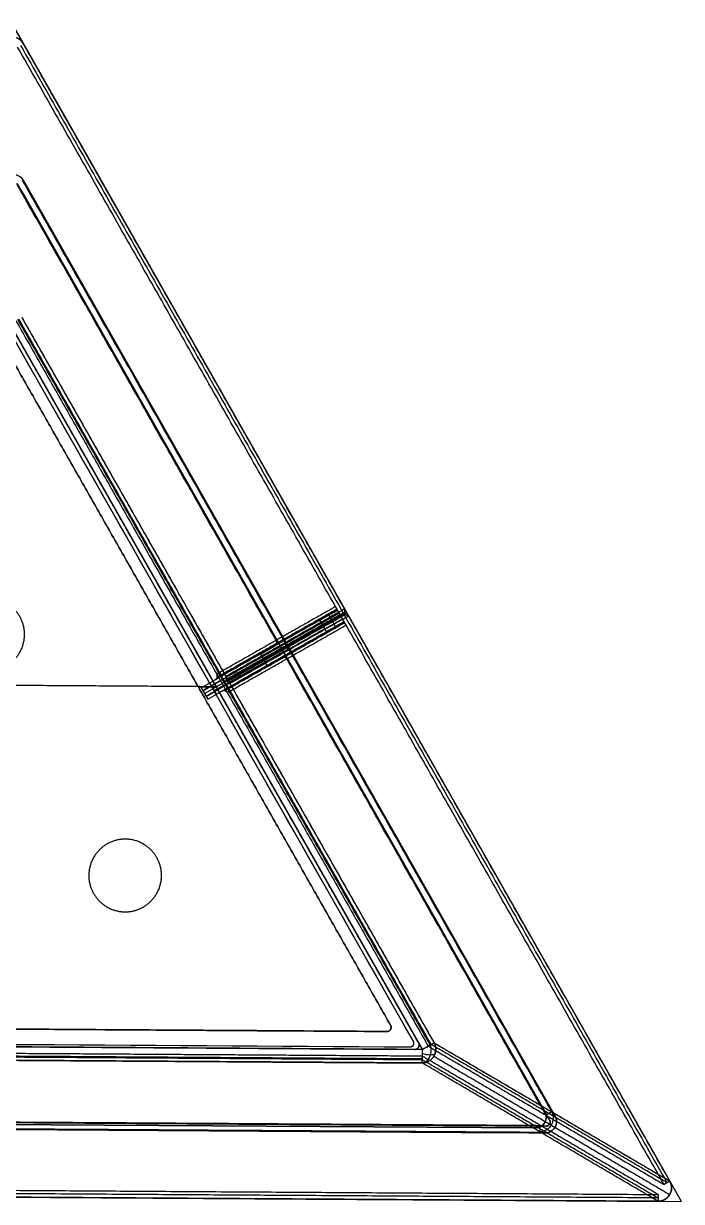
# Model space of a CAD drawing. Header units: millimetres. Extents: x -2321 to 1765, y -21 to 1587.
# Drawn here: x -2033.9 to -1762.3, y -21.1 to 464.8 of the extents above; entities that cross this region are included whole.
import ezdxf

# ---------------------------------------------------------------- set-up
doc = ezdxf.new("R2010")
doc.units = ezdxf.units.MM
doc.header["$MEASUREMENT"] = 0
doc.layers.add('Domyślny', color=7, linetype='Continuous', true_color=0x000000)

msp = doc.modelspace()

# ---------------------------------------------------------------- linework, layer by layer
at = {"layer": 'Domyślny'}
for p, q in [((-2033.95, 399.98, -447.55), (-1814.5, 14.11, -447.58)), ((-2033.95, 399.98, -419.64), (-1814.5, 14.11, -419.67)), ((-1814.5, 14.11, -433.63), (-2033.95, 399.98, -433.59)), ((-2034.59, 395.58, -719.61), (-1818.73, 16.03, -719.62)), ((-2034.59, 395.58, -716.86), (-1818.73, 16.03, -716.87)), ((-1818.73, 16.03, -718.25), (-2034.59, 395.58, -718.24)), ((-1869.29, 41.56, -1021.91), (-2039.5, 340.81, -1021.91)), ((-1869.29, 41.56, -1019.11), (-2039.5, 340.81, -1019.11)), ((-2039.5, 340.81, -1020.51), (-1869.29, 41.56, -1020.51)), ((-1870.88, 44.34, -1040.51), (-2037.89, 337.99, -1040.51)), ((-1870.88, 44.34, -1021.91), (-2037.89, 337.99, -1021.91)), ((-2037.89, 337.99, -1031.21), (-1870.88, 44.34, -1031.21)), ((-1911.56, 218.62, -422.31), (-1905.75, 221.98, -422.4)), ((-1910.89, 217.44, -422.31), (-1903.63, 221.64, -422.42)), ((-1910.22, 216.26, -422.31), (-1902.96, 220.46, -422.42)), ((-1910.22, 216.26, -422.31), (-1902.96, 220.46, -422.42)), ((-1909.55, 215.08, -422.31), (-1902.29, 219.28, -422.42)), ((-1905.75, 221.98, -422.4), (-1904.3, 222.82, -422.42)), ((-1902, 221.01, -422.44), (-1902.96, 220.46, -422.42)), ((-1908.88, 213.9, -422.31), (-1903.09, 217.25, -422.4)), ((-1903.09, 217.25, -422.4), (-1901.62, 218.1, -422.42)), ((-1955.34, 189.49, -719.62), (-1926.66, 205.8, -719.62)), ((-1955.34, 189.49, -716.87), (-1926.66, 205.8, -716.87)), ((-1936.08, 204.68, -719.5), (-1930.27, 208.04, -719.59)), ((-1934.74, 202.32, -719.5), (-1927.49, 206.52, -719.62)), ((-1934.74, 202.32, -719.5), (-1927.49, 206.52, -719.62)), ((-1933.4, 199.97, -719.5), (-1927.61, 203.32, -719.59)), ((-1954.8, 194.11, -1016.79), (-1953.35, 194.94, -1016.81)), ((-1960.61, 190.75, -1016.7), (-1954.8, 194.11, -1016.79)), ((-1959.94, 189.57, -1016.7), (-1952.68, 193.77, -1016.81)), ((-1959.27, 188.39, -1016.7), (-1952.01, 192.59, -1016.81)), ((-1959.27, 188.39, -1016.7), (-1952.01, 192.59, -1016.81)), ((-1958.6, 187.21, -1016.7), (-1951.34, 191.41, -1016.81)), ((-1954.4, 191.19, -1021.91), (-1954.4, 191.19, -1019.11)), ((-1954.39, 191.16, -1040.51), (-1954.39, 191.16, -1021.91)), ((-1952.14, 189.38, -1016.79), (-1950.67, 190.23, -1016.81)), ((-1950.91, 193.2, -1016.83), (-1952, 192.57, -1016.81)), ((-1957.93, 186.03, -1016.7), (-1952.14, 189.38, -1016.79)), ((-2213.56, 43.78, -1021.91), (-1869.29, 41.56, -1021.91)), ((-2213.56, 43.78, -1019.11), (-1869.29, 41.56, -1019.11)), ((-1869.29, 41.56, -1020.51), (-2213.56, 43.78, -1020.51)), ((-2210.33, 43.74, -1040.51), (-1872.51, 41.56, -1040.51)), ((-2210.33, 43.74, -1021.91), (-1872.51, 41.56, -1021.91)), ((-1872.51, 41.56, -1031.21), (-2210.33, 43.74, -1031.21)), ((-1873.12, 44.93, -719.62), (-1873.12, 44.93, -716.87)), ((-1870.88, 44.34, -1040.51), (-1870.88, 44.34, -1021.91)), ((-1866.9, 42.94, -1016.81), (-1864.48, 44.33, -1016.85)), ((-1874.56, 42.46, -719.62), (-1874.56, 42.46, -716.87)), ((-1873.13, 43.28, -719.62), (-1873.13, 43.28, -716.87)), ((-1872.51, 41.56, -1040.51), (-1872.51, 41.56, -1021.91)), ((-1869.29, 41.56, -1021.91), (-1869.29, 41.56, -1019.11)), ((-1869.33, 38.79, -1016.81), (-1869.33, 36, -1016.85)), ((-1818.73, 16.03, -719.62), (-1818.73, 16.03, -716.87)), ((-1815.8, 15.81, -719.66), (-1818.22, 14.42, -719.62)), ((-1818.58, 7.16, -447.59), (-2262.47, 10.04, -447.59)), ((-1818.58, 7.16, -419.67), (-2262.47, 10.04, -419.67)), ((-2262.47, 10.04, -433.63), (-1818.58, 7.16, -433.63)), ((-1822.74, 9.19, -719.62), (-2259.36, 12.02, -719.62)), ((-1822.74, 9.19, -716.87), (-2259.36, 12.02, -716.87)), ((-2259.36, 12.02, -718.25), (-1822.74, 9.19, -718.25)), ((-1820.66, 7.47, -719.65), (-1820.65, 10.27, -719.61)), ((-1818.76, 11.45, -719.62), (-1818.76, 11.45, -716.87)), ((-1818.24, 9.95, -447.58), (-1818.24, 9.95, -419.67)), ((-1818.13, 13.74, -719.62), (-1818.13, 13.74, -716.87)), ((-1816.79, 10.78, -447.58), (-1816.79, 10.78, -419.67)), ((-1816.78, 12.46, -447.58), (-1816.78, 12.46, -419.67)), ((-1814.5, 14.11, -447.58), (-1814.5, 14.11, -419.67)), ((-1813.89, 11.78, -447.58), (-1813.89, 11.78, -419.67)), ((-1822.74, 9.19, -719.62), (-1822.74, 9.19, -716.87)), ((-1818.58, 7.16, -447.59), (-1818.58, 7.16, -419.67)), ((-1814.53, 9.46, -447.58), (-1814.53, 9.46, -419.67)), ((-1767.13, -12.72, -422.46), (-1769.55, -14.11, -422.43)), ((-1771.98, -18.26, -422.41), (-1771.98, -21.05, -422.45))]:
    msp.add_line(p, q, dxfattribs=at)
at = {"layer": 'Domyślny', "extrusion": (-1.84856e-07, -2.86829e-05, 1)}
msp.add_lwpolyline([(-1762.35, -21.13), (-2038.71, 464.76), (-2321.29, -17.51)], close=True, dxfattribs=at)
at = {"layer": 'Domyślny', "extrusion": (7.37797e-06, -1.29721e-05, 1)}
msp.add_lwpolyline([(-1762.35, -21.13), (-2038.7, 464.77)], dxfattribs=at)
at = {"layer": 'Domyślny', "extrusion": (1.2281e-05, -2.15928e-05, 1)}
msp.add_lwpolyline([(-2033.92, 456.36), (-1767.12, -12.73)], dxfattribs=at)
at = {"layer": 'Domyślny', "extrusion": (3.7989e-05, -6.67965e-05, 1)}
for points in [[(-2036.52, 398.84), (-1816.76, 12.43)], [(-1816.76, 12.43), (-2036.52, 398.84)], [(-2036.52, 398.84), (-1816.76, 12.43)]]:
    msp.add_lwpolyline(points, dxfattribs=at)
at = {"layer": 'Domyślny', "extrusion": (0.000157388, -0.000276738, 1)}
msp.add_lwpolyline([(-2037.41, 333.81), (-1873.01, 44.73)], dxfattribs=at)
at = {"layer": 'Domyślny', "extrusion": (-0.003839, 0.99891, -0.046527)}
for points in [[(1956.22, -1006.33), (1907.07, -411.3)], [(1902.38, -414.77), (1951.26, -1006.4)], [(1910.7, -411.34), (1959.86, -1006.37)], [(1909.37, -411.45), (1958.53, -1006.48)], [(1958.53, -1006.48), (1909.37, -411.45)], [(1957.2, -1006.59), (1908.04, -411.56)], [(1954.89, -1006.44), (1905.74, -411.41)], [(1905.74, -411.41), (1954.89, -1006.44)], [(1904.4, -411.52), (1953.56, -1006.55)]]:
    msp.add_lwpolyline(points, dxfattribs=at)
at = {"layer": 'Domyślny', "extrusion": (-0.003839, 0.99891, -0.046526)}
msp.add_lwpolyline([(1951.26, -1006.4), (1902.38, -414.77)], dxfattribs=at)
at = {"layer": 'Domyślny'}
for points in [[(-1907.93, 220.72), (-1906.59, 218.36)], [(-1910.22, 216.26), (-1911.56, 218.62)], [(-1908.88, 213.9), (-1910.22, 216.26)], [(-1906.59, 218.36), (-1905.25, 216)], [(-1960.61, 190.75), (-1959.27, 188.39)], [(-1955.64, 190.49), (-1956.98, 192.84)], [(-1954.3, 188.13), (-1955.64, 190.49)], [(-1959.27, 188.39), (-1957.93, 186.03)], [(-1772.02, -21.06), (-2311.62, -17.56)]]:
    msp.add_lwpolyline(points, dxfattribs=at)
at = {"layer": 'Domyślny', "extrusion": (-0.003841, 0.998908, -0.046557)}
for points in [[(1902.1, -411.36), (1902.38, -414.76)], [(1902.38, -414.76), (1902.1, -411.36)]]:
    msp.add_lwpolyline(points, dxfattribs=at)
at = {"layer": 'Domyślny', "extrusion": (0.000863741, -0.001519, 0.999998)}
msp.add_lwpolyline([(-1951.13, 191.04), (-1951.13, 191.03)], dxfattribs=at)
at = {"layer": 'Domyślny', "extrusion": (-7.44699e-05, 4.82844e-07, 1)}
msp.add_lwpolyline([(-1874.62, 42.46), (-2210.02, 44.64)], dxfattribs=at)
at = {"layer": 'Domyślny', "extrusion": (-3.434e-06, 2.22659e-08, 1)}
for points in [[(-1818.25, 9.95), (-2262.76, 12.83)], [(-2262.76, 12.83), (-1818.25, 9.95)], [(-1818.25, 9.95), (-2262.76, 12.83)]]:
    msp.add_lwpolyline(points, dxfattribs=at)
at = {"layer": 'Domyślny', "extrusion": (-1.84856e-07, -2.86829e-05, 1)}
for centre, start, end in [((-2038.78, 453.6, -422.46), 29.6292, 149.6323), ((-1771.98, -15.49, -422.46), 269.6282, 29.6292)]:
    msp.add_arc(centre, 5.58, start, end, dxfattribs=at)
at = {"layer": 'Domyślny', "extrusion": (0.269884, 0.912715, -0.306781)}
msp.add_arc((1804.35, -1117.7, -154.78), 5.58, 191.1155, 264.9397, dxfattribs=at)
at = {"layer": 'Domyślny', "extrusion": (0.757995, -0.004904, 0.652242)}
msp.add_arc((29.46, 449, -2080.03), 5.58, 188.0259, 290.5404, dxfattribs=at)
at = {"layer": 'Domyślny'}
for points, weights, knots in [([(-2033.92, 456.37, -422.45), (-2035.52, 459.17, -422.45), (-2038.74, 459.19, -422.45), (-2041.96, 459.21, -422.45), (-2043.59, 456.43, -422.45)], [1, 0.8660187458, 1, 0.8660187458, 1], [-1187.186956, -1187.186956, -1187.186956, -1180.903611, -1180.903611, -1174.620266, -1174.620266, -1174.620266]), ([(-2033.92, 456.37, -419.66), (-2035.52, 459.17, -419.66), (-2038.74, 459.19, -419.66), (-2041.96, 459.21, -419.66), (-2043.59, 456.43, -419.66)], [1, 0.8660187458, 1, 0.8660187458, 1], [-1187.186956, -1187.186956, -1187.186956, -1180.903611, -1180.903611, -1174.620266, -1174.620266, -1174.620266]), ([(-2035.5, 220.19, -1021.91), (-2028.08, 207.15, -1021.91), (-2041.12, 199.73, -1021.91), (-2054.16, 192.32, -1021.91), (-2061.58, 205.36, -1021.91), (-2068.99, 218.39, -1021.91), (-2055.95, 225.81, -1021.91), (-2042.91, 233.23, -1021.91), (-2035.5, 220.19, -1021.91)], [0.999999720675, 0.707106920849, 1, 0.707106781187, 1, 0.707106781187, 1, 0.707106781187, 1], [-94.24778, -94.24778, -94.24778, -70.685843, -70.685843, -47.123895, -47.123895, -23.561948, -23.561948, 0, 0, 0]), ([(-2035.5, 220.19, -1019.11), (-2028.08, 207.15, -1019.11), (-2041.12, 199.73, -1019.11), (-2054.16, 192.32, -1019.11), (-2061.58, 205.36, -1019.11), (-2068.99, 218.39, -1019.11), (-2055.95, 225.81, -1019.11), (-2042.91, 233.23, -1019.11), (-2035.5, 220.19, -1019.11)], [0.999999720675, 0.707106920849, 1, 0.707106781187, 1, 0.707106781187, 1, 0.707106781187, 1], [-94.24778, -94.24778, -94.24778, -70.685843, -70.685843, -47.123895, -47.123895, -23.561948, -23.561948, 0, 0, 0]), ([(-1978.95, 120.76, -1021.91), (-1971.53, 107.72, -1021.91), (-1984.57, 100.3, -1021.91), (-1997.61, 92.89, -1021.91), (-2005.02, 105.92, -1021.91), (-2012.44, 118.96, -1021.91), (-1999.4, 126.38, -1021.91), (-1986.36, 133.79, -1021.91), (-1978.95, 120.76, -1021.91)], [0.999999860338, 0.707106851018, 1, 0.707106781187, 1, 0.707106781187, 1, 0.707106781187, 1], [-94.24778, -94.24778, -94.24778, -70.685839, -70.685839, -47.123893, -47.123893, -23.561946, -23.561946, 0, 0, 0]), ([(-1978.95, 120.76, -1019.11), (-1971.53, 107.72, -1019.11), (-1984.57, 100.3, -1019.11), (-1997.61, 92.89, -1019.11), (-2005.02, 105.92, -1019.11), (-2012.44, 118.96, -1019.11), (-1999.4, 126.38, -1019.11), (-1986.36, 133.79, -1019.11), (-1978.95, 120.76, -1019.11)], [0.999999860338, 0.707106851018, 1, 0.707106781187, 1, 0.707106781187, 1, 0.707106781187, 1], [-94.24778, -94.24778, -94.24778, -70.685839, -70.685839, -47.123893, -47.123893, -23.561946, -23.561946, 0, 0, 0]), ([(-1873.12, 44.93, -718.28), (-1872.65, 44.1, -718.28), (-1873.13, 43.28, -718.28), (-1873.61, 42.46, -718.28), (-1874.56, 42.46, -718.29)], [1, 0.866026357857, 1, 0.866026357857, 1], [-2461.962314, -2461.962314, -2461.962314, -2458.820733, -2458.820733, -2455.679151, -2455.679151, -2455.679151]), ([(-1816.78, 12.46, -447.58), (-1816.3, 11.62, -447.58), (-1816.79, 10.78, -447.58), (-1817.28, 9.95, -447.58), (-1818.24, 9.95, -447.58)], [1, 0.866026334313, 1, 0.866026334313, 1], [-3223.590478, -3223.590478, -3223.590478, -3220.448896, -3220.448896, -3217.307315, -3217.307315, -3217.307315]), ([(-1818.24, 9.95, -419.67), (-1817.28, 9.95, -419.67), (-1816.79, 10.78, -419.67), (-1816.3, 11.62, -419.67), (-1816.78, 12.46, -419.67)], [1, 0.866026334313, 1, 0.866026334313, 1], [3217.307315, 3217.307315, 3217.307315, 3220.448896, 3220.448896, 3223.590478, 3223.590478, 3223.590478]), ([(-1816.78, 12.46, -433.63), (-1816.3, 11.62, -433.63), (-1816.79, 10.78, -433.63), (-1817.28, 9.95, -433.63), (-1818.24, 9.95, -433.63)], [1, 0.866026334313, 1, 0.866026334313, 1], [-3223.590478, -3223.590478, -3223.590478, -3220.448896, -3220.448896, -3217.307315, -3217.307315, -3217.307315]), ([(-1772.02, -21.06, -422.47), (-1768.8, -21.08, -422.47), (-1767.17, -18.3, -422.46), (-1765.54, -15.52, -422.46), (-1767.13, -12.72, -422.46)], [1, 0.866023144325, 1, 0.866023144325, 1], [-2.173957, -2.173957, -2.173957, 4.109282, 4.109282, 10.392522, 10.392522, 10.392522]), ([(-1772.02, -21.06, -419.67), (-1768.8, -21.08, -419.67), (-1767.17, -18.3, -419.67), (-1765.54, -15.52, -419.67), (-1767.13, -12.72, -419.67)], [1, 0.866023144325, 1, 0.866023144325, 1], [-2.173957, -2.173957, -2.173957, 4.109282, 4.109282, 10.392522, 10.392522, 10.392522])]:
    msp.add_rational_spline(points, weights, degree=2, knots=knots, dxfattribs=at)
for points, degree in [([(-1905.12, 224.26, -422.42), (-1970.75, 339.65, -422.42), (-2036.37, 455.03, -422.41)], 2), ([(-2035.16, 455.72, -422.43), (-1968.46, 338.45, -422.44), (-1901.76, 221.18, -422.44)], 2), ([(-1901.37, 223.3, -422.46), (-1967.66, 339.86, -422.45), (-2033.95, 456.42, -422.45)], 2), ([(-1767.11, -12.74, -422.46), (-1900.53, 221.82, -422.46), (-2033.94, 456.39, -422.45)], 2), ([(-1767.11, -12.74, -422.46), (-1900.53, 221.82, -422.46), (-2033.94, 456.39, -422.45)], 2), ([(-2033.92, 456.37, -422.45), (-2033.92, 456.37, -421.06), (-2033.92, 456.37, -419.66)], 2), ([(-1767.13, -12.72, -422.46), (-1900.53, 221.83, -422.46), (-2033.92, 456.37, -422.45)], 2), ([(-1767.13, -12.72, -419.67), (-1900.53, 221.83, -419.67), (-2033.92, 456.37, -419.66)], 2), ([(-1929.65, 210.33, -719.62), (-1983.19, 304.47, -719.61), (-2036.74, 398.61, -719.61)], 2), ([(-1925.89, 209.36, -719.65), (-1980.1, 304.68, -719.65), (-2034.32, 400, -719.65)], 2), ([(-1869.29, 41.56, -1021.91), (-1954.4, 191.19, -1021.91), (-2039.5, 340.81, -1021.91)], 2), ([(-1869.29, 41.56, -1021.91), (-1954.4, 191.19, -1021.91), (-2039.5, 340.81, -1021.91)], 2), ([(-2037.1, 342.2, -1016.81), (-1995.64, 269.29, -1016.81), (-1954.17, 196.39, -1016.81)], 2), ([(-1866.03, 43.41, -1020.45), (-1951.13, 193.04, -1020.45), (-2036.23, 342.67, -1020.45)], 2), ([(-1866.03, 43.41, -1020.45), (-1951.13, 193.04, -1020.45), (-2036.23, 342.67, -1020.45)], 2), ([(-1950.81, 193.29, -1016.83), (-1993.35, 268.09, -1016.83), (-2035.89, 342.89, -1016.83)], 2), ([(-2034.68, 343.59, -1016.85), (-1992.55, 269.5, -1016.85), (-1950.41, 195.42, -1016.85)], 2), ([(-2034.67, 343.56, -1016.85), (-1949.57, 193.93, -1016.85), (-1864.46, 44.3, -1016.85)], 2), ([(-2034.67, 343.56, -1016.85), (-1949.57, 193.93, -1016.85), (-1864.46, 44.3, -1016.85)], 2), ([(-2037.41, 324.05, -1040.51), (-1959.91, 187.8, -1040.51), (-1882.42, 51.56, -1040.51)], 2), ([(-2037.41, 324.05, -1021.91), (-1959.91, 187.8, -1021.91), (-1882.42, 51.56, -1021.91)], 2), ([(-1882.42, 51.56, -1040.51), (-1959.91, 187.8, -1040.51), (-2037.41, 324.05, -1040.51)], 2), ([(-1905.12, 224.26, -422.42), (-1929.65, 210.33, -719.62), (-1954.17, 196.39, -1016.81)], 2), ([(-1904.3, 222.82, -422.42), (-1904.71, 223.54, -422.42), (-1905.12, 224.26, -422.42)], 2), ([(-1905.75, 221.98, -422.4), (-1930.27, 208.04, -719.59), (-1954.8, 194.11, -1016.79)], 2), ([(-1903.24, 220.3, -425.82), (-1927.47, 206.53, -719.49), (-1951.71, 192.75, -1013.16)], 2), ([(-1951.71, 192.75, -1013.16), (-1927.47, 206.53, -719.49), (-1903.24, 220.3, -425.82)], 2), ([(-1902.27, 220.86, -425.84), (-1926.51, 207.08, -719.51), (-1950.74, 193.3, -1013.18)], 2), ([(-1902.29, 220.85, -425.84), (-1926.51, 207.07, -719.51), (-1950.74, 193.3, -1013.18)], 2), ([(-1901.66, 223.14, -426), (-1925.89, 209.36, -719.66), (-1950.12, 195.58, -1013.33)], 2), ([(-1900, 220.22, -426), (-1924.23, 206.44, -719.67), (-1948.46, 192.67, -1013.33)], 2), ([(-1902.96, 220.46, -422.42), (-1903.63, 221.64, -422.42), (-1904.3, 222.82, -422.42)], 2), ([(-1903.24, 220.3, -425.82), (-1902.76, 220.58, -425.83), (-1902.27, 220.86, -425.84)], 2), ([(-1903.24, 220.3, -425.82), (-1902.76, 220.57, -425.83), (-1902.29, 220.85, -425.84)], 2), ([(-1901.99, 221.02, -422.44), (-1902.48, 220.74, -422.43), (-1902.96, 220.46, -422.42)], 2), ([(-1902.01, 221.01, -422.44), (-1902.48, 220.73, -422.43), (-1902.96, 220.46, -422.42)], 2), ([(-1901.62, 218.1, -422.42), (-1902.29, 219.28, -422.42), (-1902.96, 220.46, -422.42)], 2), ([(-1902.29, 220.85, -425.84), (-1902.15, 220.93, -424.14), (-1902.01, 221.01, -422.44)], 2), ([(-1902.27, 220.86, -425.84), (-1902.13, 220.94, -424.14), (-1901.99, 221.02, -422.44)], 2), ([(-1901.74, 221.13, -422.44), (-1835.04, 103.86, -422.44), (-1768.34, -13.41, -422.45)], 2), ([(-1901.66, 223.14, -426), (-1901.51, 223.22, -424.23), (-1901.37, 223.3, -422.46)], 2), ([(-1900, 220.22, -426), (-1899.9, 220.28, -424.82), (-1899.81, 220.33, -423.64), (-1899.71, 220.39, -422.46)], 3), ([(-1767.13, -12.72, -422.46), (-1833.42, 103.83, -422.46), (-1899.71, 220.39, -422.46)], 2), ([(-1910.89, 217.45, -422.31), (-1935.41, 203.5, -719.5), (-1959.93, 189.56, -1016.7)], 2), ([(-1909.55, 215.09, -422.31), (-1934.07, 201.15, -719.5), (-1958.59, 187.2, -1016.7)], 2), ([(-1952.14, 189.38, -1016.79), (-1927.61, 203.32, -719.59), (-1903.09, 217.25, -422.4)], 2), ([(-1949.83, 188.76, -1016.81), (-1925.31, 202.7, -719.62), (-1900.78, 216.63, -422.42)], 2), ([(-1900.78, 216.63, -422.42), (-1901.2, 217.37, -422.42), (-1901.62, 218.1, -422.42)], 2), ([(-1769.55, -14.11, -422.43), (-1835.17, 101.26, -422.42), (-1900.78, 216.63, -422.42)], 2), ([(-1934.74, 202.32, -719.5), (-1935.41, 203.5, -719.5), (-1936.08, 204.68, -719.5)], 2), ([(-1926.81, 206.91, -723.03), (-1927.29, 206.63, -723.03), (-1927.76, 206.36, -723.02)], 2), ([(-1926.8, 206.91, -723.03), (-1927.28, 206.64, -723.03), (-1927.76, 206.36, -723.02)], 2), ([(-1927.48, 206.52, -719.62), (-1927.49, 206.52, -719.62), (-1927.49, 206.52, -719.62)], 2), ([(-1927.48, 206.52, -719.62), (-1927.49, 206.52, -719.62), (-1927.49, 206.52, -719.62)], 2), ([(-1926.66, 205.66, -447.57), (-1925.44, 206.35, -447.57), (-1924.23, 207.05, -447.57)], 2), ([(-1926.66, 205.66, -419.65), (-1925.44, 206.35, -419.65), (-1924.23, 207.05, -419.65)], 2), ([(-1815.8, 15.81, -719.66), (-1870.02, 111.13, -719.66), (-1924.23, 206.44, -719.65)], 2), ([(-1933.4, 199.97, -719.5), (-1934.07, 201.15, -719.5), (-1934.74, 202.32, -719.5)], 2), ([(-1818.22, 14.42, -719.62), (-1871.77, 108.56, -719.62), (-1925.31, 202.7, -719.62)], 2), ([(-1954.17, 196.39, -1016.81), (-1953.76, 195.67, -1016.81), (-1953.35, 194.94, -1016.81)], 2), ([(-1953.35, 194.94, -1016.81), (-1952.68, 193.77, -1016.81), (-1952.01, 192.59, -1016.81)], 2), ([(-1950.41, 195.42, -1016.85), (-1950.27, 195.5, -1015.09), (-1950.12, 195.58, -1013.33)], 2), ([(-1954.4, 191.19, -1021.91), (-2040.46, 191.74, -1021.91), (-2126.53, 192.3, -1021.91)], 2), ([(-1954.4, 191.19, -1019.11), (-2040.46, 191.74, -1019.11), (-2126.53, 192.3, -1019.11)], 2), ([(-1954.3, 191.02, -1040.51), (-1958.03, 191.04, -1040.51), (-1961.77, 191.06, -1040.51)], 2), ([(-1954.3, 191.02, -1021.91), (-1958.03, 191.04, -1021.91), (-1961.77, 191.06, -1021.91)], 2), ([(-1952.01, 192.58, -1016.81), (-1951.53, 192.85, -1016.82), (-1951.04, 193.13, -1016.83)], 2), ([(-1952.01, 192.58, -1016.81), (-1951.53, 192.85, -1016.82), (-1951.04, 193.13, -1016.83)], 2), ([(-1951.71, 192.75, -1013.16), (-1951.86, 192.66, -1014.99), (-1952.01, 192.58, -1016.81)], 2), ([(-1952.01, 192.58, -1016.81), (-1951.86, 192.66, -1014.99), (-1951.71, 192.75, -1013.16)], 2), ([(-1952.01, 192.59, -1016.81), (-1952.01, 192.58, -1016.81), (-1952.01, 192.58, -1016.81)], 2), ([(-1952.01, 192.58, -1016.81), (-1951.34, 191.4, -1016.81), (-1950.67, 190.23, -1016.81)], 2), ([(-1950.74, 193.3, -1013.18), (-1951.22, 193.02, -1013.17), (-1951.71, 192.75, -1013.16)], 2), ([(-1950.74, 193.3, -1013.18), (-1951.22, 193.02, -1013.17), (-1951.71, 192.75, -1013.16)], 2), ([(-1951.04, 193.13, -1016.83), (-1950.89, 193.21, -1015), (-1950.74, 193.3, -1013.18)], 2), ([(-1951.04, 193.13, -1016.83), (-1950.89, 193.21, -1015), (-1950.74, 193.3, -1013.18)], 2), ([(-1865.69, 43.64, -1016.83), (-1908.23, 118.44, -1016.83), (-1950.78, 193.25, -1016.83)], 2), ([(-1950.67, 190.23, -1016.81), (-1950.25, 189.49, -1016.81), (-1949.83, 188.76, -1016.81)], 2), ([(-1948.75, 192.5, -1016.85), (-1948.61, 192.58, -1015.09), (-1948.46, 192.67, -1013.33)], 2), ([(-1948.75, 192.5, -1016.85), (-1906.62, 118.42, -1016.85), (-1864.48, 44.33, -1016.85)], 2), ([(-1959.91, 187.8, -1040.51), (-1959.91, 187.8, -1031.21), (-1959.91, 187.8, -1021.91)], 2), ([(-1949.83, 188.76, -1016.81), (-1908.37, 115.85, -1016.81), (-1866.9, 42.94, -1016.81)], 2), ([(-1999.4, 126.38, -1021.91), (-1999.4, 126.38, -1020.51), (-1999.4, 126.38, -1019.11)], 2), ([(-1978.95, 120.76, -1021.91), (-1978.95, 120.76, -1020.51), (-1978.95, 120.76, -1019.11)], 2), ([(-2005.02, 105.92, -1021.91), (-2005.02, 105.92, -1020.51), (-2005.02, 105.92, -1019.11)], 2), ([(-1984.57, 100.3, -1021.91), (-1984.57, 100.3, -1020.51), (-1984.57, 100.3, -1019.11)], 2), ([(-1883.93, 48.98, -1040.51), (-2040.67, 49.99, -1040.51), (-2197.41, 51, -1040.51)], 2), ([(-1883.93, 48.98, -1021.91), (-2040.67, 49.99, -1021.91), (-2197.41, 51, -1021.91)], 2), ([(-2181.67, 50.9, -1040.51), (-2032.8, 49.94, -1040.51), (-1883.93, 48.98, -1040.51)], 2), ([(-1883.93, 48.98, -1040.51), (-1883.93, 48.98, -1031.21), (-1883.93, 48.98, -1021.91)], 2), ([(-1882.43, 49.83, -1040.51), (-1882.43, 49.83, -1031.21), (-1882.43, 49.83, -1021.91)], 2), ([(-1882.42, 51.56, -1040.51), (-1882.42, 51.56, -1031.21), (-1882.42, 51.56, -1021.91)], 2), ([(-1869.29, 41.56, -1021.91), (-2041.43, 42.67, -1021.91), (-2213.56, 43.78, -1021.91)], 2), ([(-1869.29, 41.56, -1021.91), (-2041.43, 42.67, -1021.91), (-2213.56, 43.78, -1021.91)], 2), ([(-1864.48, 44.33, -1016.85), (-1815.8, 15.81, -719.66), (-1767.13, -12.72, -422.46)], 2), ([(-1864.46, 44.3, -1016.85), (-1815.79, 15.78, -719.66), (-1767.11, -12.74, -422.46)], 2), ([(-1864.46, 44.3, -1016.85), (-1815.79, 15.78, -719.66), (-1767.11, -12.74, -422.46)], 2), ([(-2213.59, 40.03, -1020.45), (-2041.45, 38.91, -1020.45), (-1869.32, 37.8, -1020.45)], 2), ([(-2213.59, 40.03, -1020.45), (-2041.45, 38.91, -1020.45), (-1869.32, 37.8, -1020.45)], 2), ([(-1869.33, 38.79, -1016.81), (-1953.19, 39.33, -1016.81), (-2037.06, 39.87, -1016.81)], 2), ([(-1870.89, 42.48, -1040.51), (-1870.89, 42.48, -1031.21), (-1870.89, 42.48, -1021.91)], 2), ([(-1866.9, 42.94, -1016.81), (-1818.22, 14.42, -719.62), (-1769.55, -14.11, -422.43)], 2), ([(-1768.34, -13.41, -422.45), (-1817.01, 15.11, -719.64), (-1865.69, 43.63, -1016.83)], 2), ([(-2213.6, 38.23, -1016.85), (-2041.46, 37.11, -1016.85), (-1869.33, 36, -1016.85)], 2), ([(-2213.6, 38.23, -1016.85), (-2041.46, 37.11, -1016.85), (-1869.33, 36, -1016.85)], 2), ([(-2041.43, 38.51, -1016.83), (-1955.38, 37.95, -1016.83), (-1869.33, 37.39, -1016.83)], 2), ([(-1869.33, 36, -1016.85), (-1954.56, 36.55, -1016.85), (-2039.79, 37.1, -1016.85)], 2), ([(-1771.98, -18.26, -422.41), (-1820.65, 10.27, -719.61), (-1869.33, 38.79, -1016.81)], 2), ([(-1869.33, 37.39, -1016.83), (-1820.65, 8.87, -719.63), (-1771.98, -19.65, -422.43)], 2), ([(-1771.98, -21.05, -422.46), (-1820.66, 7.47, -719.66), (-1869.33, 36, -1016.85)], 2), ([(-1771.98, -21.05, -422.46), (-1820.66, 7.47, -719.66), (-1869.33, 36, -1016.85)], 2), ([(-1771.98, -21.05, -422.45), (-1820.66, 7.47, -719.65), (-1869.33, 36, -1016.85)], 2), ([(-1864.56, 38.78, -1017.36), (-1815.89, 10.26, -720.17), (-1767.21, -18.26, -422.98)], 2), ([(-1864.56, 38.78, -1017.36), (-1815.89, 10.26, -720.17), (-1767.21, -18.26, -422.98)], 2), ([(-2037.25, 11.67, -719.62), (-1928.95, 10.97, -719.62), (-1820.65, 10.27, -719.61)], 2), ([(-2039.97, 8.89, -719.65), (-1930.32, 8.18, -719.65), (-1820.66, 7.47, -719.65)], 2), ([(-1767.13, -12.72, -422.46), (-1767.13, -12.72, -421.07), (-1767.13, -12.72, -419.67)], 2), ([(-2311.68, -17.56, -422.46), (-2041.83, -19.3, -422.46), (-1771.98, -21.05, -422.45)], 2), ([(-2311.62, -17.56, -422.47), (-2041.82, -19.31, -422.47), (-1772.02, -21.06, -422.47)], 2), ([(-2311.62, -17.56, -419.67), (-2041.82, -19.31, -419.67), (-1772.02, -21.06, -419.67)], 2), ([(-1771.98, -19.65, -422.43), (-1906.89, -18.78, -422.44), (-2041.8, -17.91, -422.44)], 2), ([(-2040.16, -19.31, -422.46), (-1906.07, -20.18, -422.45), (-1771.98, -21.05, -422.45)], 2), ([(-2037.45, -16.54, -422.42), (-1904.71, -17.4, -422.42), (-1771.98, -18.26, -422.41)], 2), ([(-1772.02, -21.06, -422.47), (-1772.02, -21.06, -421.07), (-1772.02, -21.06, -419.67)], 2)]:
    msp.add_open_spline(points, degree=degree, dxfattribs=at)
for points, knots in [([(-2033.95, 399.98, -422.45), (-1960.8, 271.36, -422.46), (-1887.65, 142.73, -422.46), (-1814.5, 14.11, -422.46), (-1814.1, 13.4, -422.46), (-1813.89, 12.6, -422.46), (-1813.9, 10.96, -422.46), (-1814.12, 10.16, -422.46), (-1814.53, 9.46, -422.46), (-1815.37, 8.02, -422.46), (-1816.91, 7.15, -422.46), (-1818.58, 7.16, -422.46), (-1966.54, 8.12, -422.46), (-2114.5, 9.08, -422.46), (-2262.47, 10.04, -422.46), (-2263.28, 10.04, -422.46), (-2264.08, 10.26, -422.46), (-2265.49, 11.09, -422.46), (-2266.08, 11.68, -422.46), (-2266.48, 12.39, -422.46), (-2266.88, 13.1, -422.46), (-2267.09, 13.9, -422.46), (-2267.08, 15.54, -422.46), (-2266.86, 16.34, -422.46), (-2266.45, 17.04, -422.46), (-2191.64, 144.7, -422.46), (-2116.82, 272.37, -422.46), (-2042.01, 400.03, -422.45), (-2041.17, 401.47, -422.45), (-2039.63, 402.34, -422.45), (-2037.97, 402.33, -422.45), (-2037.15, 402.33, -422.45), (-2036.35, 402.11, -422.45), (-2034.94, 401.28, -422.45), (-2034.36, 400.69, -422.45), (-2033.95, 399.98, -422.45)], [0, 0, 0, 0, 477.078675, 477.078675, 477.078675, 479.726666, 479.726666, 482.374658, 482.374658, 482.374658, 487.853277, 487.853277, 487.853277, 964.922746, 964.922746, 964.922746, 967.570733, 967.570733, 970.218721, 970.218721, 970.218721, 972.866708, 972.866708, 975.514695, 975.514695, 975.514695, 1452.592596, 1452.592596, 1452.592596, 1458.071303, 1458.071303, 1458.071303, 1460.719334, 1460.719334, 1463.367365, 1463.367365, 1463.367365, 1463.367365]), ([(-2033.95, 399.98, -419.66), (-1960.8, 271.36, -419.67), (-1887.65, 142.73, -419.67), (-1814.5, 14.11, -419.67), (-1814.1, 13.4, -419.67), (-1813.89, 12.6, -419.67), (-1813.9, 10.96, -419.67), (-1814.12, 10.16, -419.67), (-1814.53, 9.46, -419.67), (-1815.37, 8.02, -419.67), (-1816.91, 7.15, -419.67), (-1818.58, 7.16, -419.67), (-1966.54, 8.12, -419.67), (-2114.5, 9.08, -419.67), (-2262.47, 10.04, -419.67), (-2263.28, 10.04, -419.67), (-2264.08, 10.26, -419.67), (-2265.49, 11.09, -419.67), (-2266.08, 11.68, -419.67), (-2266.48, 12.39, -419.67), (-2266.88, 13.1, -419.67), (-2267.09, 13.9, -419.67), (-2267.08, 15.54, -419.67), (-2266.86, 16.34, -419.67), (-2266.45, 17.04, -419.67), (-2191.64, 144.7, -419.67), (-2116.82, 272.37, -419.67), (-2042.01, 400.03, -419.66), (-2041.17, 401.47, -419.66), (-2039.63, 402.34, -419.66), (-2037.97, 402.33, -419.66), (-2037.15, 402.33, -419.66), (-2036.35, 402.11, -419.66), (-2034.94, 401.28, -419.66), (-2034.36, 400.69, -419.66), (-2033.95, 399.98, -419.66)], [0, 0, 0, 0, 477.078675, 477.078675, 477.078675, 479.726666, 479.726666, 482.374658, 482.374658, 482.374658, 487.853277, 487.853277, 487.853277, 964.922746, 964.922746, 964.922746, 967.570733, 967.570733, 970.218721, 970.218721, 970.218721, 972.866708, 972.866708, 975.514695, 975.514695, 975.514695, 1452.592596, 1452.592596, 1452.592596, 1458.071303, 1458.071303, 1458.071303, 1460.719334, 1460.719334, 1463.367365, 1463.367365, 1463.367365, 1463.367365]), ([(-2040.38, 334.02, -719.61), (-2040.08, 334.53, -719.61), (-2039.54, 334.84, -719.61), (-2038.95, 334.84, -719.61), (-2038.66, 334.84, -719.61), (-2038.37, 334.76, -719.61), (-2037.87, 334.47, -719.61), (-2037.67, 334.26, -719.61), (-2037.52, 334, -719.61), (-1982.72, 237.64, -719.62), (-1927.92, 141.29, -719.62), (-1873.12, 44.93, -719.62), (-1872.98, 44.67, -719.62), (-1872.9, 44.39, -719.62), (-1872.9, 43.81, -719.62), (-1872.98, 43.53, -719.62), (-1873.13, 43.28, -719.62), (-1873.43, 42.77, -719.62), (-1873.97, 42.46, -719.62), (-1874.56, 42.46, -719.62), (-1986.36, 43.19, -719.62), (-2098.16, 43.91, -719.62), (-2209.97, 44.64, -719.62)], [0, 0, 0, 0, 3.287221, 3.287221, 3.287221, 4.876039, 4.876039, 6.464856, 6.464856, 6.464856, 611.297422, 611.297422, 611.297422, 612.886218, 612.886218, 614.475014, 614.475014, 614.475014, 617.762189, 617.762189, 617.762189, 1227.779562, 1227.779562, 1227.779562, 1227.779562]), ([(-2040.38, 334.02, -716.86), (-2040.08, 334.53, -716.86), (-2039.54, 334.84, -716.86), (-2038.95, 334.84, -716.86), (-2038.66, 334.84, -716.86), (-2038.37, 334.76, -716.86), (-2037.87, 334.47, -716.86), (-2037.67, 334.26, -716.86), (-2037.52, 334, -716.86), (-1982.72, 237.64, -716.87), (-1927.92, 141.29, -716.87), (-1873.12, 44.93, -716.87), (-1872.98, 44.67, -716.87), (-1872.9, 44.39, -716.87), (-1872.9, 43.81, -716.87), (-1872.98, 43.53, -716.87), (-1873.13, 43.28, -716.87), (-1873.43, 42.77, -716.87), (-1873.97, 42.46, -716.87), (-1874.56, 42.46, -716.87), (-1986.36, 43.19, -716.87), (-2098.16, 43.91, -716.87), (-2209.97, 44.64, -716.87)], [0, 0, 0, 0, 3.287221, 3.287221, 3.287221, 4.876038, 4.876038, 6.464855, 6.464855, 6.464855, 611.29735, 611.29735, 611.29735, 612.886146, 612.886146, 614.474942, 614.474942, 614.474942, 617.762116, 617.762116, 617.762116, 1227.779562, 1227.779562, 1227.779562, 1227.779562]), ([(-1905.12, 224.26, -422.42), (-1905.03, 224.09, -422.43), (-1904.96, 223.89, -422.44), (-1904.91, 223.56, -422.45), (-1904.9, 223.45, -422.45), (-1904.92, 223.22, -422.45), (-1904.94, 223.11, -422.44), (-1905, 222.88, -422.44), (-1905.04, 222.78, -422.44), (-1905.14, 222.57, -422.43), (-1905.2, 222.48, -422.43), (-1905.41, 222.22, -422.41), (-1905.58, 222.08, -422.41), (-1905.75, 221.98, -422.4)], [0, 0, 0, 0, 1.174099, 1.174099, 1.761148, 1.761148, 2.348198, 2.348198, 2.935247, 2.935247, 3.522296, 3.522296, 4.696395, 4.696395, 4.696395, 4.696395]), ([(-1902.29, 220.85, -425.84), (-1902.24, 220.87, -425.84), (-1902.15, 220.92, -425.85), (-1902.01, 220.98, -425.87), (-1901.86, 221.03, -425.88), (-1901.69, 221.06, -425.9), (-1901.53, 221.07, -425.92), (-1901.36, 221.07, -425.93), (-1901.18, 221.05, -425.94), (-1901.01, 221.01, -425.96), (-1900.85, 220.96, -425.97), (-1900.69, 220.89, -425.98), (-1900.54, 220.8, -425.98), (-1900.41, 220.7, -425.99), (-1900.28, 220.59, -425.99), (-1900.18, 220.48, -426), (-1900.08, 220.35, -426), (-1900.03, 220.26, -426), (-1900, 220.22, -426)], [0, 0, 0, 0, 0.270479, 0.550117, 0.838113, 1.133462, 1.434971, 1.741269, 2.050847, 2.36209, 2.673334, 2.982912, 3.28921, 3.590719, 3.886068, 4.174064, 4.453702, 4.724185, 4.724185, 4.724185, 4.724185]), ([(-1901.66, 223.14, -426), (-1901.63, 223.09, -426), (-1901.59, 223, -425.99), (-1901.53, 222.86, -425.99), (-1901.48, 222.7, -425.99), (-1901.45, 222.54, -425.98), (-1901.44, 222.38, -425.98), (-1901.44, 222.21, -425.97), (-1901.46, 222.04, -425.96), (-1901.49, 221.87, -425.95), (-1901.55, 221.7, -425.93), (-1901.62, 221.55, -425.92), (-1901.7, 221.4, -425.91), (-1901.8, 221.26, -425.89), (-1901.91, 221.14, -425.88), (-1902.02, 221.03, -425.87), (-1902.14, 220.94, -425.85), (-1902.23, 220.88, -425.84), (-1902.27, 220.86, -425.84)], [-4.696763, -4.696763, -4.696763, -4.696763, -4.427647, -4.14944, -3.863019, -3.569373, -3.269679, -2.965283, -2.657671, -2.348424, -2.039177, -1.731565, -1.427169, -1.127476, -0.833829, -0.547408, -0.269202, -0.000081, -0.000081, -0.000081, -0.000081]), ([(-1902.01, 221.01, -422.44), (-1901.97, 221.03, -422.44), (-1901.88, 221.08, -422.44), (-1901.74, 221.13, -422.44), (-1901.6, 221.18, -422.44), (-1901.45, 221.21, -422.44), (-1901.29, 221.23, -422.45), (-1901.13, 221.24, -422.45), (-1900.97, 221.22, -422.45), (-1900.81, 221.2, -422.45), (-1900.65, 221.15, -422.45), (-1900.49, 221.1, -422.45), (-1900.35, 221.02, -422.45), (-1900.21, 220.94, -422.46), (-1900.09, 220.84, -422.46), (-1899.97, 220.74, -422.46), (-1899.87, 220.63, -422.46), (-1899.78, 220.51, -422.46), (-1899.73, 220.43, -422.46), (-1899.71, 220.39, -422.46)], [-4.732208, -4.732208, -4.732208, -4.732208, -4.477052, -4.213731, -3.942913, -3.665427, -3.382258, -3.094529, -2.803481, -2.510445, -2.216803, -1.923954, -1.633271, -1.346063, -1.063545, -0.786807, -0.5168, -0.254318, 0, 0, 0, 0]), ([(-1901.37, 223.3, -422.46), (-1901.34, 223.26, -422.46), (-1901.3, 223.18, -422.46), (-1901.24, 223.04, -422.46), (-1901.2, 222.9, -422.46), (-1901.17, 222.75, -422.46), (-1901.15, 222.59, -422.46), (-1901.15, 222.43, -422.45), (-1901.16, 222.27, -422.45), (-1901.19, 222.11, -422.45), (-1901.23, 221.95, -422.45), (-1901.29, 221.8, -422.45), (-1901.36, 221.66, -422.45), (-1901.44, 221.52, -422.45), (-1901.54, 221.39, -422.44), (-1901.64, 221.28, -422.44), (-1901.75, 221.18, -422.44), (-1901.87, 221.09, -422.44), (-1901.95, 221.04, -422.44), (-1901.99, 221.02, -422.44)], [0, 0, 0, 0, 0.253114, 0.514259, 0.782803, 1.05796, 1.338793, 1.624231, 1.913079, 2.204052, 2.495803, 2.786961, 3.07617, 3.362123, 3.643601, 3.919499, 4.188848, 4.450828, 4.704776, 4.704776, 4.704776, 4.704776]), ([(-1903.09, 217.25, -422.4), (-1902.92, 217.35, -422.41), (-1902.71, 217.43, -422.41), (-1902.38, 217.48, -422.43), (-1902.27, 217.48, -422.43), (-1902.04, 217.47, -422.44), (-1901.92, 217.45, -422.44), (-1901.7, 217.39, -422.44), (-1901.59, 217.35, -422.45), (-1901.38, 217.24, -422.45), (-1901.28, 217.18, -422.45), (-1901.02, 216.97, -422.44), (-1900.88, 216.81, -422.43), (-1900.78, 216.63, -422.42)], [0, 0, 0, 0, 1.185256, 1.185256, 1.777884, 1.777884, 2.370512, 2.370512, 2.96314, 2.96314, 3.555768, 3.555768, 4.741024, 4.741024, 4.741024, 4.741024]), ([(-1954.8, 194.11, -1016.79), (-1954.63, 194.21, -1016.8), (-1954.46, 194.34, -1016.81), (-1954.25, 194.6, -1016.82), (-1954.19, 194.7, -1016.82), (-1954.09, 194.9, -1016.83), (-1954.05, 195.01, -1016.83), (-1953.99, 195.23, -1016.84), (-1953.97, 195.35, -1016.84), (-1953.95, 195.57, -1016.84), (-1953.96, 195.69, -1016.84), (-1954.01, 196.02, -1016.83), (-1954.08, 196.22, -1016.82), (-1954.17, 196.39, -1016.81)], [0, 0, 0, 0, 1.174096, 1.174096, 1.761144, 1.761144, 2.348192, 2.348192, 2.93524, 2.93524, 3.522288, 3.522288, 4.696384, 4.696384, 4.696384, 4.696384]), ([(-1951.04, 193.13, -1016.83), (-1951, 193.15, -1016.83), (-1950.92, 193.2, -1016.83), (-1950.8, 193.29, -1016.83), (-1950.69, 193.39, -1016.83), (-1950.59, 193.51, -1016.84), (-1950.49, 193.63, -1016.84), (-1950.4, 193.77, -1016.84), (-1950.33, 193.91, -1016.84), (-1950.27, 194.06, -1016.84), (-1950.23, 194.22, -1016.84), (-1950.2, 194.38, -1016.85), (-1950.19, 194.54, -1016.85), (-1950.19, 194.7, -1016.85), (-1950.21, 194.86, -1016.85), (-1950.24, 195.01, -1016.85), (-1950.29, 195.15, -1016.85), (-1950.34, 195.29, -1016.85), (-1950.39, 195.38, -1016.85), (-1950.41, 195.42, -1016.85)], [-4.718408, -4.718408, -4.718408, -4.718408, -4.463859, -4.201212, -3.931133, -3.654445, -3.372127, -3.085291, -2.795169, -2.503078, -2.210388, -1.918483, -1.628723, -1.342406, -1.060736, -0.784794, -0.515523, -0.253713, 0, 0, 0, 0]), ([(-1950.74, 193.3, -1013.18), (-1950.7, 193.32, -1013.18), (-1950.61, 193.38, -1013.19), (-1950.49, 193.47, -1013.2), (-1950.37, 193.58, -1013.22), (-1950.26, 193.7, -1013.23), (-1950.17, 193.84, -1013.24), (-1950.08, 193.99, -1013.26), (-1950.01, 194.14, -1013.27), (-1949.96, 194.31, -1013.28), (-1949.92, 194.48, -1013.29), (-1949.9, 194.65, -1013.3), (-1949.9, 194.82, -1013.31), (-1949.91, 194.99, -1013.32), (-1949.94, 195.15, -1013.33), (-1949.99, 195.3, -1013.33), (-1950.05, 195.45, -1013.33), (-1950.1, 195.54, -1013.33), (-1950.12, 195.58, -1013.33)], [0, 0, 0, 0, 0.269829, 0.548743, 0.835942, 1.130429, 1.431019, 1.736355, 2.044937, 2.35517, 2.665402, 2.973985, 3.27932, 3.57991, 3.874398, 4.161596, 4.440511, 4.710343, 4.710343, 4.710343, 4.710343]), ([(-1949.83, 188.76, -1016.81), (-1949.93, 188.93, -1016.82), (-1950.07, 189.1, -1016.83), (-1950.33, 189.31, -1016.84), (-1950.43, 189.37, -1016.84), (-1950.64, 189.47, -1016.84), (-1950.75, 189.52, -1016.84), (-1950.97, 189.58, -1016.83), (-1951.09, 189.6, -1016.83), (-1951.32, 189.61, -1016.82), (-1951.43, 189.6, -1016.82), (-1951.76, 189.56, -1016.81), (-1951.97, 189.48, -1016.8), (-1952.14, 189.38, -1016.79)], [0, 0, 0, 0, 1.185258, 1.185258, 1.777887, 1.777887, 2.370516, 2.370516, 2.963145, 2.963145, 3.555774, 3.555774, 4.741033, 4.741033, 4.741033, 4.741033]), ([(-1948.75, 192.5, -1016.85), (-1948.78, 192.54, -1016.85), (-1948.83, 192.62, -1016.85), (-1948.91, 192.74, -1016.85), (-1949.02, 192.85, -1016.85), (-1949.13, 192.96, -1016.85), (-1949.25, 193.05, -1016.85), (-1949.39, 193.14, -1016.85), (-1949.54, 193.21, -1016.85), (-1949.69, 193.27, -1016.84), (-1949.85, 193.31, -1016.84), (-1950.01, 193.34, -1016.84), (-1950.17, 193.35, -1016.84), (-1950.33, 193.35, -1016.84), (-1950.49, 193.33, -1016.84), (-1950.64, 193.3, -1016.83), (-1950.78, 193.25, -1016.83), (-1950.92, 193.2, -1016.83), (-1951, 193.15, -1016.83), (-1951.04, 193.13, -1016.83)], [0, 0, 0, 0, 0.25372, 0.515539, 0.784819, 1.060771, 1.342452, 1.62878, 1.918551, 2.210468, 2.50317, 2.795272, 3.085406, 3.372252, 3.654581, 3.931277, 4.201365, 4.46402, 4.718576, 4.718576, 4.718576, 4.718576]), ([(-1948.46, 192.67, -1013.33), (-1948.49, 192.71, -1013.33), (-1948.54, 192.8, -1013.33), (-1948.64, 192.92, -1013.33), (-1948.75, 193.04, -1013.33), (-1948.87, 193.15, -1013.33), (-1949, 193.25, -1013.32), (-1949.15, 193.33, -1013.31), (-1949.31, 193.4, -1013.3), (-1949.47, 193.46, -1013.29), (-1949.64, 193.5, -1013.28), (-1949.81, 193.52, -1013.27), (-1949.98, 193.52, -1013.25), (-1950.15, 193.5, -1013.24), (-1950.31, 193.47, -1013.22), (-1950.46, 193.43, -1013.21), (-1950.61, 193.37, -1013.19), (-1950.7, 193.32, -1013.18), (-1950.74, 193.3, -1013.18)], [-4.710683, -4.710683, -4.710683, -4.710683, -4.440835, -4.161904, -3.874686, -3.580177, -3.279565, -2.974207, -2.6656, -2.355344, -2.045087, -1.73648, -1.431122, -1.13051, -0.836002, -0.548784, -0.269852, 0, 0, 0, 0]), ([(-1864.46, 44.3, -1016.85), (-1864.32, 44.04, -1016.9), (-1864.18, 43.75, -1016.95), (-1864, 43.21, -1017.03), (-1863.95, 43, -1017.06), (-1863.86, 42.56, -1017.12), (-1863.82, 42.34, -1017.14), (-1863.78, 41.88, -1017.19), (-1863.78, 41.64, -1017.22), (-1863.8, 41.19, -1017.26), (-1863.82, 41, -1017.27), (-1863.9, 40.42, -1017.31), (-1863.99, 40.12, -1017.33), (-1864.17, 39.56, -1017.35), (-1864.28, 39.32, -1017.36), (-1864.5, 38.88, -1017.36), (-1864.62, 38.68, -1017.36), (-1864.99, 38.13, -1017.36), (-1865.26, 37.82, -1017.34), (-1865.82, 37.28, -1017.3), (-1866.11, 37.06, -1017.28), (-1866.72, 36.67, -1017.21), (-1867.03, 36.51, -1017.18), (-1867.99, 36.13, -1017.06), (-1868.66, 36, -1016.96), (-1869.33, 36, -1016.85)], [0, 0, 0, 0, 0.800127, 0.800127, 1.200191, 1.200191, 1.600254, 1.600254, 1.992602, 1.992602, 2.38495, 2.38495, 3.169645, 3.169645, 3.945459, 3.945459, 4.721273, 4.721273, 6.2716, 6.2716, 7.822532, 7.822532, 9.373113, 9.373113, 12.473989, 12.473989, 12.473989, 12.473989]), ([(-1869.29, 41.56, -1021.91), (-1868.05, 42.27, -1021.91), (-1866.89, 42.92, -1021.36), (-1865.15, 43.91, -1019.53), (-1864.58, 44.24, -1018.26), (-1864.46, 44.3, -1016.85)], [0, 0, 0, 0, 4.428522, 4.428522, 8.856987, 8.856987, 8.856987, 8.856987]), ([(-1869.33, 36, -1016.85), (-1869.33, 36.05, -1017.36), (-1869.33, 36.16, -1017.86), (-1869.33, 36.55, -1018.84), (-1869.32, 36.81, -1019.32), (-1869.32, 37.35, -1020.01), (-1869.32, 37.55, -1020.23), (-1869.32, 38.02, -1020.66), (-1869.32, 38.29, -1020.86), (-1869.31, 38.76, -1021.16), (-1869.31, 38.93, -1021.25), (-1869.31, 39.3, -1021.43), (-1869.31, 39.51, -1021.52), (-1869.3, 39.97, -1021.68), (-1869.3, 40.23, -1021.75), (-1869.3, 40.83, -1021.87), (-1869.3, 41.18, -1021.91), (-1869.29, 41.56, -1021.91)], [0, 0, 0, 0, 2.214659, 2.214659, 4.429126, 4.429126, 5.536635, 5.536635, 6.644808, 6.644808, 7.198103, 7.198103, 7.751398, 7.751398, 8.304193, 8.304193, 8.856987, 8.856987, 8.856987, 8.856987]), ([(-1818.73, 16.03, -719.62), (-1818.33, 15.33, -719.62), (-1818.13, 14.54, -719.62), (-1818.14, 12.93, -719.62), (-1818.36, 12.15, -719.62), (-1818.76, 11.45, -719.62), (-1819.59, 10.04, -719.62), (-1821.1, 9.18, -719.62), (-1822.74, 9.19, -719.62)], [1940.44604, 1940.44604, 1940.44604, 1940.44604, 1943.094031, 1943.094031, 1945.742023, 1945.742023, 1945.742023, 1951.220643, 1951.220643, 1951.220643, 1951.220643]), ([(-1818.73, 16.03, -716.87), (-1818.33, 15.33, -716.87), (-1818.13, 14.54, -716.87), (-1818.14, 12.93, -716.87), (-1818.36, 12.15, -716.87), (-1818.76, 11.45, -716.87), (-1819.59, 10.04, -716.87), (-1821.1, 9.18, -716.87), (-1822.74, 9.19, -716.87)], [1940.44604, 1940.44604, 1940.44604, 1940.44604, 1943.094031, 1943.094031, 1945.742023, 1945.742023, 1945.742023, 1951.220643, 1951.220643, 1951.220643, 1951.220643]), ([(-1822.74, 9.19, -718.25), (-1821.1, 9.18, -718.25), (-1819.59, 10.04, -718.25), (-1818.76, 11.45, -718.25), (-1818.36, 12.15, -718.25), (-1818.14, 12.93, -718.25), (-1818.13, 14.54, -718.25), (-1818.33, 15.33, -718.25), (-1818.73, 16.03, -718.25)], [-1951.220643, -1951.220643, -1951.220643, -1951.220643, -1945.742023, -1945.742023, -1945.742023, -1943.094031, -1943.094031, -1940.44604, -1940.44604, -1940.44604, -1940.44604]), ([(-1814.5, 14.11, -447.58), (-1814.1, 13.4, -447.58), (-1813.89, 12.6, -447.58), (-1813.9, 10.96, -447.58), (-1814.12, 10.16, -447.58), (-1814.53, 9.46, -447.58), (-1815.37, 8.02, -447.59), (-1816.91, 7.15, -447.59), (-1818.58, 7.16, -447.59)], [1940.44604, 1940.44604, 1940.44604, 1940.44604, 1943.094031, 1943.094031, 1945.742023, 1945.742023, 1945.742023, 1951.220643, 1951.220643, 1951.220643, 1951.220643]), ([(-1814.5, 14.11, -419.67), (-1814.1, 13.4, -419.67), (-1813.89, 12.6, -419.67), (-1813.9, 10.96, -419.67), (-1814.12, 10.16, -419.67), (-1814.53, 9.46, -419.67), (-1815.37, 8.02, -419.67), (-1816.91, 7.15, -419.67), (-1818.58, 7.16, -419.67)], [1940.44604, 1940.44604, 1940.44604, 1940.44604, 1943.094031, 1943.094031, 1945.742023, 1945.742023, 1945.742023, 1951.220643, 1951.220643, 1951.220643, 1951.220643]), ([(-1818.58, 7.16, -433.63), (-1816.91, 7.15, -433.63), (-1815.37, 8.02, -433.63), (-1814.53, 9.46, -433.63), (-1814.12, 10.16, -433.63), (-1813.9, 10.96, -433.63), (-1813.89, 12.6, -433.63), (-1814.1, 13.4, -433.63), (-1814.5, 14.11, -433.63)], [-1951.220643, -1951.220643, -1951.220643, -1951.220643, -1945.742023, -1945.742023, -1945.742023, -1943.094031, -1943.094031, -1940.44604, -1940.44604, -1940.44604, -1940.44604])]:
    msp.add_open_spline(points, degree=3, knots=knots, dxfattribs=at)
for points, weights in [([(-1904.97, 222.99, -422.44), (-1929.49, 209.06, -719.64), (-1954.02, 195.12, -1016.83)], [0.854862327625, 0.854862342077, 0.854862356529]), ([(-1901.5, 221.87, -425.95), (-1925.72, 208.09, -719.48), (-1949.96, 194.31, -1013.28)], [0.854363970066, 0.853963579239, 0.853563188412]), ([(-1901.02, 221.01, -425.95), (-1925.26, 207.23, -719.76), (-1949.47, 193.46, -1013.29)], [0.852740907865, 0.853142231858, 0.853543555852]), ([(-1899.85, 220.3, -424.2), (-1900.69, 221.77, -424.2), (-1902.14, 220.93, -424.04)], [1, 0.705496245089, 1]), ([(-1901.51, 223.22, -424.2), (-1900.69, 221.77, -424.2), (-1902.13, 220.94, -424.04)], [1, 0.708713650376, 1]), ([(-1901.5, 221.87, -425.95), (-1901.35, 221.95, -424.2), (-1901.21, 222.03, -422.45)], [0.85435438607, 0.854356765603, 0.854359145137]), ([(-1901.02, 221.01, -425.95), (-1900.87, 221.09, -424.2), (-1900.73, 221.17, -422.45)], [0.852750585392, 0.852748188819, 0.852745792246]), ([(-1950.86, 189.55, -1016.83), (-1926.33, 203.48, -719.64), (-1901.81, 217.42, -422.44)], [0.852239560447, 0.852239575006, 0.852239589565]), ([(-1930.26, 208.05, -719.5), (-1928.83, 208.88, -719.66), (-1929.65, 210.33, -719.66)], [1, 0.709724684152, 1]), ([(-1926.5, 207.08, -719.41), (-1925.03, 207.93, -719.22), (-1925.88, 209.36, -719.57)], [1, 0.707927424893, 1]), ([(-1926.51, 207.08, -719.41), (-1925.08, 207.89, -719.92), (-1924.22, 206.45, -719.57)], [1, 0.706284216252, 1]), ([(-1927.6, 203.32, -719.46), (-1926.15, 204.17, -719.62), (-1925.31, 202.7, -719.62)], [1, 0.704479150019, 1]), ([(-1950.26, 195.5, -1015.02), (-1949.43, 194.04, -1015.02), (-1950.88, 193.22, -1014.87)], [1, 0.707121798061, 1]), ([(-1954.4, 191.19, -1021.91), (-1949.98, 193.7, -1021.91), (-1949.57, 193.93, -1016.85)], [1, 0.73976028992, 1]), ([(-1954.4, 191.19, -1021.91), (-1949.98, 193.7, -1021.91), (-1949.57, 193.93, -1016.85)], [1, 0.73976028992, 1]), ([(-1948.6, 192.59, -1015.02), (-1949.43, 194.04, -1015.02), (-1950.88, 193.22, -1014.87)], [1, 0.707091762704, 1]), ([(-1950.25, 194.14, -1016.84), (-1950.11, 194.23, -1015.06), (-1949.96, 194.31, -1013.28)], [0.853558351826, 0.853560781706, 0.853563211585]), ([(-1949.77, 193.29, -1016.84), (-1949.62, 193.37, -1015.07), (-1949.47, 193.46, -1013.29)], [0.853548428276, 0.853546003805, 0.853543579334]), ([(-1882.42, 51.56, -1040.51), (-1880.94, 48.96, -1040.51), (-1883.93, 48.98, -1040.51)], [1, 0.499999865428, 1]), ([(-1882.42, 51.56, -1021.91), (-1880.94, 48.96, -1021.91), (-1883.93, 48.98, -1021.91)], [1, 0.499999984637, 0.999999761581]), ([(-1883.93, 48.98, -1040.51), (-1880.94, 48.96, -1040.51), (-1882.42, 51.56, -1040.51)], [1, 0.499999865428, 1]), ([(-1872.51, 41.56, -1040.51), (-1869.28, 41.54, -1040.51), (-1870.88, 44.34, -1040.51)], [1, 0.499999865428, 1]), ([(-1872.51, 41.56, -1021.91), (-1869.28, 41.54, -1021.91), (-1870.88, 44.34, -1021.91)], [1, 0.499999865428, 1]), ([(-1870.88, 44.34, -1031.21), (-1869.28, 41.54, -1031.21), (-1872.51, 41.56, -1031.21)], [1, 0.499999865428, 1]), ([(-1869.33, 36, -1016.85), (-1859.95, 36.08, -1018.38), (-1864.46, 44.3, -1016.85)], [1, 0.506652150567, 1]), ([(-1869.33, 36, -1016.85), (-1859.95, 36.08, -1018.38), (-1864.46, 44.3, -1016.85)], [1, 0.506652150567, 1]), ([(-1864.46, 44.3, -1016.85), (-1864.88, 44.07, -1021.91), (-1869.29, 41.56, -1021.91)], [1, 0.73976028992, 1]), ([(-1864.46, 44.3, -1016.85), (-1864.88, 44.07, -1021.91), (-1869.29, 41.56, -1021.91)], [1, 0.73976028992, 1]), ([(-1869.33, 36, -1016.85), (-1869.33, 36.48, -1021.91), (-1869.29, 41.56, -1021.91)], [1, 0.739760316781, 1]), ([(-1869.33, 36, -1016.85), (-1869.33, 36.48, -1021.91), (-1869.29, 41.56, -1021.91)], [1, 0.739760316781, 1]), ([(-1816.02, 15.92, -721.07), (-1811.51, 7.69, -722.6), (-1820.89, 7.61, -721.07)], [1, 0.506652150567, 1]), ([(-1816.02, 15.92, -721.07), (-1811.51, 7.69, -722.6), (-1820.89, 7.61, -721.07)], [1, 0.506652150567, 1]), ([(-1767.11, -12.74, -422.46), (-1762.61, -20.96, -423.99), (-1771.98, -21.05, -422.46)], [1, 0.506652150567, 1]), ([(-1771.98, -21.05, -422.46), (-1762.61, -20.96, -423.99), (-1767.11, -12.74, -422.46)], [1, 0.506652150567, 1]), ([(-1771.98, -21.05, -422.46), (-1762.61, -20.96, -423.99), (-1767.11, -12.74, -422.46)], [1, 0.506652150567, 1]), ([(-1767.11, -12.74, -422.46), (-1762.61, -20.96, -423.99), (-1771.98, -21.05, -422.46)], [1, 0.506652150567, 1])]:
    msp.add_rational_spline(points, weights, degree=2, dxfattribs=at)

doc.saveas('drawing.dxf')
